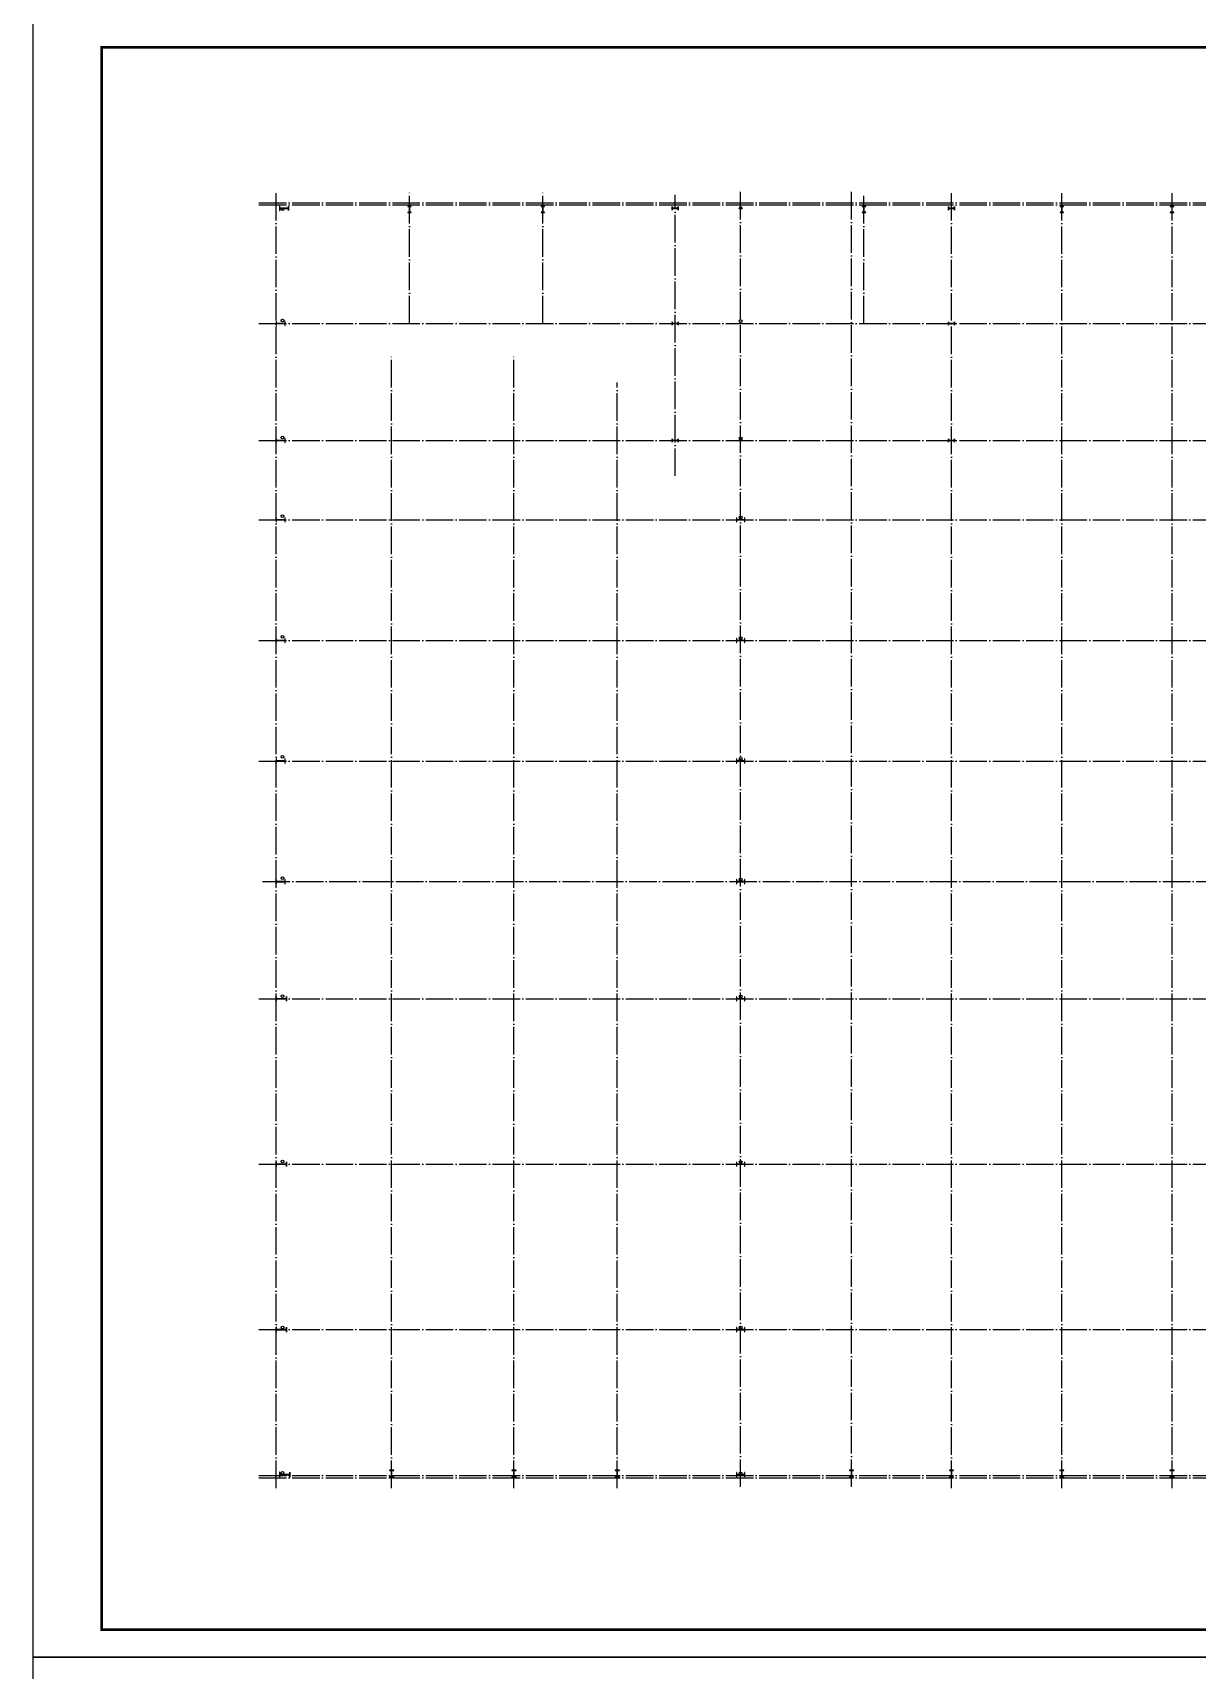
# Model space of a CAD drawing. Extents: x 69728788 to 150676229, y 20164216 to 43663798.
# Drawn here: x 75219157 to 75303655, y 20564216 to 20683016 of the extents above; entities that cross this region are included whole.
import ezdxf

# ---------------------------------------------------------------- set-up
doc = ezdxf.new("R2010")
doc.units = 0
doc.header["$LTSCALE"] = 1000
doc.header["$MEASUREMENT"] = 0
doc.linetypes.add('DOTE', pattern=[2.42, 2, -0.2, 0.02, -0.2])
doc.layers.get('0').update_dxf_attribs({"linetype": 'CONTINUOUS'})
for name, color, linetype in [('DOTE', 251, 'DOTE'), ('PUB_TITLE', 4, 'CONTINUOUS'), ('钢柱', 3, 'CONTINUOUS'), ('雨水管', 4, 'CONTINUOUS')]:
    doc.layers.add(name, color=color, linetype=linetype)

# ---------------------------------------------------------------- blocks, each defined once
blk = doc.blocks.new('ysg')
at = {"layer": '雨水管'}
for centre in [(75237277, 20670219), (75270523, 20670302), (75309274, 20670184), (75237277, 20662147), (75270523, 20662089), (75309274, 20661653), (75237277, 20653650), (75270523, 20653589), (75309274, 20653136), (75237277, 20647950), (75270523, 20647839), (75309274, 20647414), (75237277, 20639188), (75270523, 20639089), (75309274, 20638638), (75237277, 20630492), (75270523, 20630339), (75309274, 20629875), (75237277, 20621690), (75270523, 20621589), (75309274, 20621165), (75237277, 20613125), (75270523, 20613089), (75309274, 20613264), (75342533, 20612761), (75237277, 20601122), (75270523, 20601089), (75342533, 20601105), (75309274, 20600608), (75342533, 20589153), (75237277, 20589079), (75270523, 20589089), (75309485, 20588764), (75237277, 20578529), (75270523, 20578491), (75309274, 20578670), (75342533, 20578670)]:
    blk.add_circle(centre, 100, dxfattribs=at)

msp = doc.modelspace()

# ---------------------------------------------------------------- linework, layer by layer
at = {"layer": 'DOTE'}
for p, q in [((75236823, 20577429), (75236823, 20671429)), ((75246498, 20661929), (75246498, 20671429)), ((75256173, 20661929), (75256173, 20671429)), ((75265773, 20650865), (75265773, 20671262)), ((75270523, 20577512), (75270523, 20671512)), ((75278573, 20577512), (75278573, 20671512)), ((75279473, 20661929), (75279473, 20671262)), ((75285823, 20577429), (75285823, 20671429)), ((75293823, 20577429), (75293823, 20671429)), ((75301823, 20577429), (75301823, 20671429)), ((75235573, 20670679), (75345573, 20670679)), ((75235573, 20670529), (75345573, 20670529)), ((75235573, 20661929), (75345573, 20661929)), ((75245198, 20577429), (75245198, 20659580)), ((75254073, 20577429), (75254073, 20659570)), ((75261573, 20577429), (75261573, 20657653)), ((75235573, 20653429), (75345573, 20653429)), ((75235573, 20647679), (75345573, 20647679)), ((75235573, 20638929), (75345573, 20638929)), ((75235573, 20630179), (75345573, 20630179)), ((75235823, 20621429), (75345573, 20621429)), ((75235573, 20612929), (75345548, 20612929)), ((75235573, 20600929), (75345573, 20600929)), ((75235573, 20588929), (75345573, 20588929)), ((75235573, 20578354), (75345573, 20578354)), ((75235573, 20578179), (75345573, 20578179))]:
    msp.add_line(p, q, dxfattribs=at)
at = {"layer": 'PUB_TITLE'}
for points in [[(75219157, 20565166), (75387357, 20565166), (75387357, 20683966), (75219157, 20683966)], [(75219157, 20446366), (75387357, 20446366), (75387357, 20565166), (75219157, 20565166)]]:
    msp.add_lwpolyline(points, close=True, dxfattribs=at)
at = {"layer": 'PUB_TITLE', "const_width": 200}
msp.add_lwpolyline([(75224157, 20567166), (75385357, 20567166), (75385357, 20681966), (75224157, 20681966)], close=True, dxfattribs=at)
at = {"layer": '钢柱'}
for points in [[(75237073, 20670429), (75237073, 20670129), (75237085, 20670129), (75237085, 20670275), (75237711, 20670275), (75237711, 20670129), (75237723, 20670129), (75237723, 20670429), (75237711, 20670429), (75237711, 20670283), (75237085, 20670283), (75237085, 20670429)], [(75246373, 20669979), (75246623, 20669979), (75246623, 20669991), (75246502, 20669991), (75246502, 20670417), (75246623, 20670417), (75246623, 20670429), (75246373, 20670429), (75246373, 20670417), (75246494, 20670417), (75246494, 20669991), (75246373, 20669991)], [(75256048, 20669979), (75256298, 20669979), (75256298, 20669991), (75256177, 20669991), (75256177, 20670417), (75256298, 20670417), (75256298, 20670429), (75256048, 20670429), (75256048, 20670417), (75256169, 20670417), (75256169, 20669991), (75256048, 20669991)], [(75265548, 20670404), (75265548, 20670154), (75265558, 20670154), (75265558, 20670275), (75265988, 20670275), (75265988, 20670154), (75265998, 20670154), (75265998, 20670404), (75265988, 20670404), (75265988, 20670283), (75265558, 20670283), (75265558, 20670404)], [(75279348, 20669979), (75279598, 20669979), (75279598, 20669991), (75279477, 20669991), (75279477, 20670417), (75279598, 20670417), (75279598, 20670429), (75279348, 20670429), (75279348, 20670417), (75279469, 20670417), (75279469, 20669991), (75279348, 20669991)], [(75285598, 20670404), (75285598, 20670154), (75285608, 20670154), (75285608, 20670275), (75286038, 20670275), (75286038, 20670154), (75286048, 20670154), (75286048, 20670404), (75286038, 20670404), (75286038, 20670283), (75285608, 20670283), (75285608, 20670404)], [(75293698, 20669979), (75293948, 20669979), (75293948, 20669991), (75293827, 20669991), (75293827, 20670417), (75293948, 20670417), (75293948, 20670429), (75293698, 20670429), (75293698, 20670417), (75293819, 20670417), (75293819, 20669991), (75293698, 20669991)], [(75301698, 20669979), (75301948, 20669979), (75301948, 20669991), (75301827, 20669991), (75301827, 20670417), (75301948, 20670417), (75301948, 20670429), (75301698, 20670429), (75301698, 20670417), (75301819, 20670417), (75301819, 20669991), (75301698, 20669991)], [(75236823, 20662079), (75236823, 20661779), (75236835, 20661779), (75236835, 20661925), (75237461, 20661925), (75237461, 20661779), (75237473, 20661779), (75237473, 20662079), (75237461, 20662079), (75237461, 20661933), (75236835, 20661933), (75236835, 20662079)], [(75265548, 20662054), (75265548, 20661804), (75265558, 20661804), (75265558, 20661925), (75265988, 20661925), (75265988, 20661804), (75265998, 20661804), (75265998, 20662054), (75265988, 20662054), (75265988, 20661933), (75265558, 20661933), (75265558, 20662054)], [(75285598, 20662054), (75285598, 20661804), (75285608, 20661804), (75285608, 20661925), (75286038, 20661925), (75286038, 20661804), (75286048, 20661804), (75286048, 20662054), (75286038, 20662054), (75286038, 20661933), (75285608, 20661933), (75285608, 20662054)], [(75236823, 20653579), (75236823, 20653279), (75236835, 20653279), (75236835, 20653425), (75237461, 20653425), (75237461, 20653279), (75237473, 20653279), (75237473, 20653579), (75237461, 20653579), (75237461, 20653433), (75236835, 20653433), (75236835, 20653579)], [(75265548, 20653554), (75265548, 20653304), (75265558, 20653304), (75265558, 20653425), (75265988, 20653425), (75265988, 20653304), (75265998, 20653304), (75265998, 20653554), (75265988, 20653554), (75265988, 20653433), (75265558, 20653433), (75265558, 20653554)], [(75285598, 20653554), (75285598, 20653304), (75285608, 20653304), (75285608, 20653425), (75286038, 20653425), (75286038, 20653304), (75286048, 20653304), (75286048, 20653554), (75286038, 20653554), (75286038, 20653433), (75285608, 20653433), (75285608, 20653554)], [(75236823, 20647829), (75236823, 20647529), (75236835, 20647529), (75236835, 20647675), (75237461, 20647675), (75237461, 20647529), (75237473, 20647529), (75237473, 20647829), (75237461, 20647829), (75237461, 20647683), (75236835, 20647683), (75236835, 20647829)], [(75270223, 20647829), (75270223, 20647529), (75270235, 20647529), (75270235, 20647675), (75270811, 20647675), (75270811, 20647529), (75270823, 20647529), (75270823, 20647829), (75270811, 20647829), (75270811, 20647683), (75270235, 20647683), (75270235, 20647829)], [(75236823, 20639079), (75236823, 20638779), (75236835, 20638779), (75236835, 20638925), (75237461, 20638925), (75237461, 20638779), (75237473, 20638779), (75237473, 20639079), (75237461, 20639079), (75237461, 20638933), (75236835, 20638933), (75236835, 20639079)], [(75270223, 20639079), (75270223, 20638779), (75270235, 20638779), (75270235, 20638925), (75270811, 20638925), (75270811, 20638779), (75270823, 20638779), (75270823, 20639079), (75270811, 20639079), (75270811, 20638933), (75270235, 20638933), (75270235, 20639079)], [(75236823, 20630329), (75236823, 20630029), (75236835, 20630029), (75236835, 20630175), (75237461, 20630175), (75237461, 20630029), (75237473, 20630029), (75237473, 20630329), (75237461, 20630329), (75237461, 20630183), (75236835, 20630183), (75236835, 20630329)], [(75270223, 20630329), (75270223, 20630029), (75270235, 20630029), (75270235, 20630175), (75270811, 20630175), (75270811, 20630029), (75270823, 20630029), (75270823, 20630329), (75270811, 20630329), (75270811, 20630183), (75270235, 20630183), (75270235, 20630329)], [(75236823, 20621579), (75236823, 20621279), (75236835, 20621279), (75236835, 20621425), (75237461, 20621425), (75237461, 20621279), (75237473, 20621279), (75237473, 20621579), (75237461, 20621579), (75237461, 20621433), (75236835, 20621433), (75236835, 20621579)], [(75270223, 20621579), (75270223, 20621279), (75270235, 20621279), (75270235, 20621425), (75270811, 20621425), (75270811, 20621279), (75270823, 20621279), (75270823, 20621579), (75270811, 20621579), (75270811, 20621433), (75270235, 20621433), (75270235, 20621579)], [(75236823, 20613104), (75236823, 20612754), (75236837, 20612754), (75236837, 20612924), (75237559, 20612924), (75237559, 20612754), (75237573, 20612754), (75237573, 20613104), (75237559, 20613104), (75237559, 20612934), (75236837, 20612934), (75236837, 20613104)], [(75270223, 20613079), (75270223, 20612779), (75270235, 20612779), (75270235, 20612925), (75270811, 20612925), (75270811, 20612779), (75270823, 20612779), (75270823, 20613079), (75270811, 20613079), (75270811, 20612933), (75270235, 20612933), (75270235, 20613079)], [(75236823, 20601104), (75236823, 20600754), (75236837, 20600754), (75236837, 20600924), (75237559, 20600924), (75237559, 20600754), (75237573, 20600754), (75237573, 20601104), (75237559, 20601104), (75237559, 20600934), (75236837, 20600934), (75236837, 20601104)], [(75270223, 20601079), (75270223, 20600779), (75270235, 20600779), (75270235, 20600925), (75270811, 20600925), (75270811, 20600779), (75270823, 20600779), (75270823, 20601079), (75270811, 20601079), (75270811, 20600933), (75270235, 20600933), (75270235, 20601079)], [(75236823, 20589104), (75236823, 20588754), (75236837, 20588754), (75236837, 20588924), (75237559, 20588924), (75237559, 20588754), (75237573, 20588754), (75237573, 20589104), (75237559, 20589104), (75237559, 20588934), (75236837, 20588934), (75236837, 20589104)], [(75270223, 20589079), (75270223, 20588779), (75270235, 20588779), (75270235, 20588925), (75270811, 20588925), (75270811, 20588779), (75270823, 20588779), (75270823, 20589079), (75270811, 20589079), (75270811, 20588933), (75270235, 20588933), (75270235, 20589079)], [(75237073, 20578579), (75237073, 20578229), (75237087, 20578229), (75237087, 20578399), (75237809, 20578399), (75237809, 20578229), (75237823, 20578229), (75237823, 20578579), (75237809, 20578579), (75237809, 20578409), (75237087, 20578409), (75237087, 20578579)], [(75245048, 20578229), (75245348, 20578229), (75245348, 20578241), (75245203, 20578241), (75245203, 20578717), (75245348, 20578717), (75245348, 20578729), (75245048, 20578729), (75245048, 20578717), (75245193, 20578717), (75245193, 20578241), (75245048, 20578241)], [(75253923, 20578229), (75254223, 20578229), (75254223, 20578241), (75254078, 20578241), (75254078, 20578717), (75254223, 20578717), (75254223, 20578729), (75253923, 20578729), (75253923, 20578717), (75254068, 20578717), (75254068, 20578241), (75253923, 20578241)], [(75261423, 20578229), (75261723, 20578229), (75261723, 20578241), (75261578, 20578241), (75261578, 20578717), (75261723, 20578717), (75261723, 20578729), (75261423, 20578729), (75261423, 20578717), (75261568, 20578717), (75261568, 20578241), (75261423, 20578241)], [(75270223, 20578554), (75270223, 20578254), (75270235, 20578254), (75270235, 20578400), (75270811, 20578400), (75270811, 20578254), (75270823, 20578254), (75270823, 20578554), (75270811, 20578554), (75270811, 20578408), (75270235, 20578408), (75270235, 20578554)], [(75278423, 20578229), (75278723, 20578229), (75278723, 20578241), (75278578, 20578241), (75278578, 20578717), (75278723, 20578717), (75278723, 20578729), (75278423, 20578729), (75278423, 20578717), (75278568, 20578717), (75278568, 20578241), (75278423, 20578241)], [(75285673, 20578229), (75285973, 20578229), (75285973, 20578241), (75285828, 20578241), (75285828, 20578717), (75285973, 20578717), (75285973, 20578729), (75285673, 20578729), (75285673, 20578717), (75285818, 20578717), (75285818, 20578241), (75285673, 20578241)], [(75293673, 20578229), (75293973, 20578229), (75293973, 20578241), (75293828, 20578241), (75293828, 20578717), (75293973, 20578717), (75293973, 20578729), (75293673, 20578729), (75293673, 20578717), (75293818, 20578717), (75293818, 20578241), (75293673, 20578241)], [(75301673, 20578229), (75301973, 20578229), (75301973, 20578241), (75301828, 20578241), (75301828, 20578717), (75301973, 20578717), (75301973, 20578729), (75301673, 20578729), (75301673, 20578717), (75301818, 20578717), (75301818, 20578241), (75301673, 20578241)]]:
    msp.add_lwpolyline(points, close=True, dxfattribs=at)

# ---------------------------------------------------------------- block references
msp.add_blockref('ysg', (0, 0))

doc.saveas('drawing.dxf')
